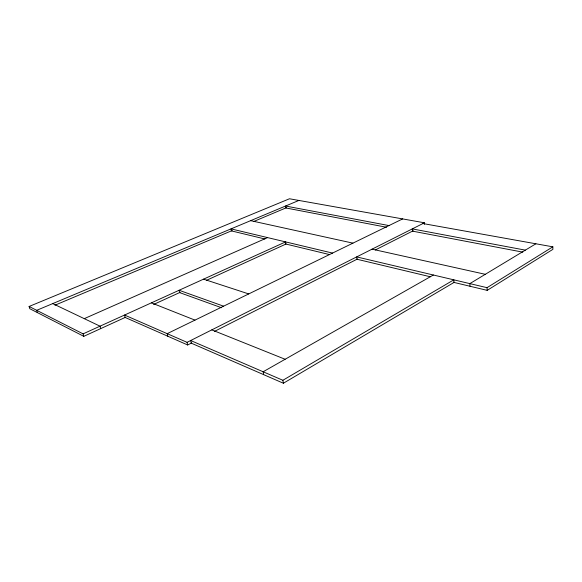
<?xml version="1.0" encoding="UTF-8"?>
<svg xmlns="http://www.w3.org/2000/svg" width="582" height="582" viewBox="0 0 582 582"><rect width="100%" height="100%" fill="white"/><g stroke="black" fill="none" stroke-linecap="round" stroke-linejoin="round"><path stroke-width="0.87" d="M453.247 282.248L487.192 290.36L552.9 249.343L552.835 246.826L422.91 223.539M430.28 276.763L356.97 259.245L356.671 256.902L487.025 287.675L552.835 246.826M535.877 243.785L469.849 283.623L470.03 286.257M283.39 383.232L454.018 282.43L453.815 279.833L282.874 380.279L190.67 340.521L191.252 343.154L283.39 383.232L282.874 380.279M433.372 275.01L263.137 371.767L263.675 374.655M424.54 224.259L424.409 222.79L187.069 342.34L124.541 315.044L125.152 317.452L187.659 344.973L191.704 342.929M214.343 331.464L357.486 258.99M375.281 249.976L413.285 230.734M402.642 218.912L167.194 333.661L167.791 336.229M424.409 222.79L289.48 198.768L29.1 306.467L29.777 308.715L83.786 336.331L125.486 317.299M153.612 304.459L180.078 292.382M206.552 280.298L285.958 244.054L285.609 241.894L83.095 333.864L29.1 306.467M84.259 318.66L267.582 237.594M54.941 305.208L232.254 230.53M253.999 221.378L286.62 207.636M298.879 200.441L36.695 310.322L37.379 312.599M525.35 250.136L412.26 228.908L412.478 231.141L522.782 252.137M388.972 225.576L285.544 206.028L285.857 207.963L386.535 227.249M250.638 220.658L352.925 243.138M372.043 249.161L485.286 274.304M332.526 253.083L231.025 228.879L231.403 230.894L264.926 238.984M285.209 243.88L329.31 254.523M203.555 279.156L248.718 293.925M223.575 306.176L179.103 290.265L179.62 292.593L221.509 307.725M151.378 302.851L194.977 320.122M211.797 329.878L285.129 359.269M52.715 303.608L100.017 326.175L100.671 328.626M83.095 333.864L83.786 336.331M187.069 342.34L187.659 344.973M487.025 287.675L487.192 290.36"/></g></svg>
